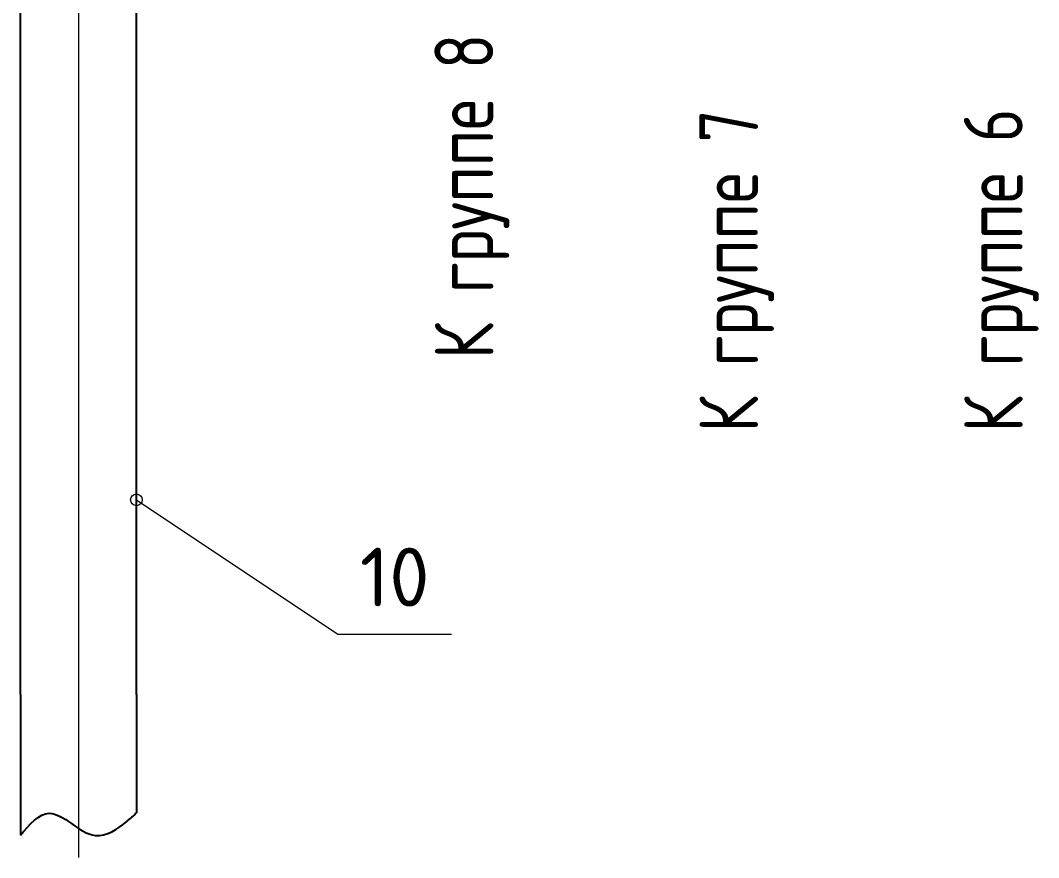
# Model space of a CAD drawing. Header units: millimetres. Extents: x -718 to 68664, y -49984 to -979.
# Drawn here: x 4484 to 9486, y -31117 to -27003 of the extents above; entities that cross this region are included whole.
import ezdxf
from ezdxf.enums import TextEntityAlignment as Align

# ---------------------------------------------------------------- set-up
doc = ezdxf.new("R2010")
doc.units = ezdxf.units.MM
for name, color, linetype, lineweight in [('Text', 7, 'Continuous', 15), ('Текст', 28, 'Continuous', 25), ('ХВС (В1)_20', 5, 'Continuous', 25)]:
    doc.layers.add(name, color=color, linetype=linetype, lineweight=lineweight)
doc.styles.add('GOST', font='isocpeur.ttf', dxfattribs={"width": 0.9})
doc.styles.add('ВАНЯ', font='isocpeur.ttf', dxfattribs={"width": 0.8, "height": 250})

msp = doc.modelspace()

# ---------------------------------------------------------------- linework, layer by layer
at = {"layer": 'Text', "lineweight": 0, "ltscale": 10}
msp.add_line((4769.6, -22835.4), (4769.6, -31117), dxfattribs=at)
at = {"layer": 'Text'}
for p, q in [((5054.5, -29359), (6044.5, -30019)), ((6044.5, -30019), (6601.4, -30019))]:
    msp.add_line(p, q, dxfattribs=at)
msp.add_circle((5054.5, -29359), 28.9, dxfattribs=at)
at = {"layer": 'ХВС (В1)_20'}
for p, q in [((4484.4, -30316), (4484.4, -24004.8)), ((5054.5, -30316), (5054.5, -24004.8)), ((4484.6, -30315.9), (4484.6, -31006.8)), ((5054.6, -30315.9), (5054.6, -30897.4))]:
    msp.add_line(p, q, dxfattribs=at)
msp.add_spline([(4484.6, -31006.8), (4626.1, -30899.1), (4851.9, -31007.8), (5008.5, -30938.6), (5054.6, -30897.4)], degree=3, dxfattribs=at)

# ---------------------------------------------------------------- texts
at = {"layer": 'Text', "char_height": 288.75, "width": 8258.851, "attachment_point": 1, "rotation": 90, "style": 'ВАНЯ'}
for s, insert in [('К группе 8', (6518.7, -28667.4)), ('К группе 6', (9118.7, -29027.5)), ('К группе 7', (7818.7, -29027.5))]:
    msp.add_mtext(s, dxfattribs=dict(at, insert=insert))
at = {"layer": 'Текст', "style": 'GOST'}
msp.add_text('10', height=288.75, dxfattribs=at).set_placement((6323, -29969.5), align=Align.BOTTOM_CENTER)

doc.saveas('drawing.dxf')
